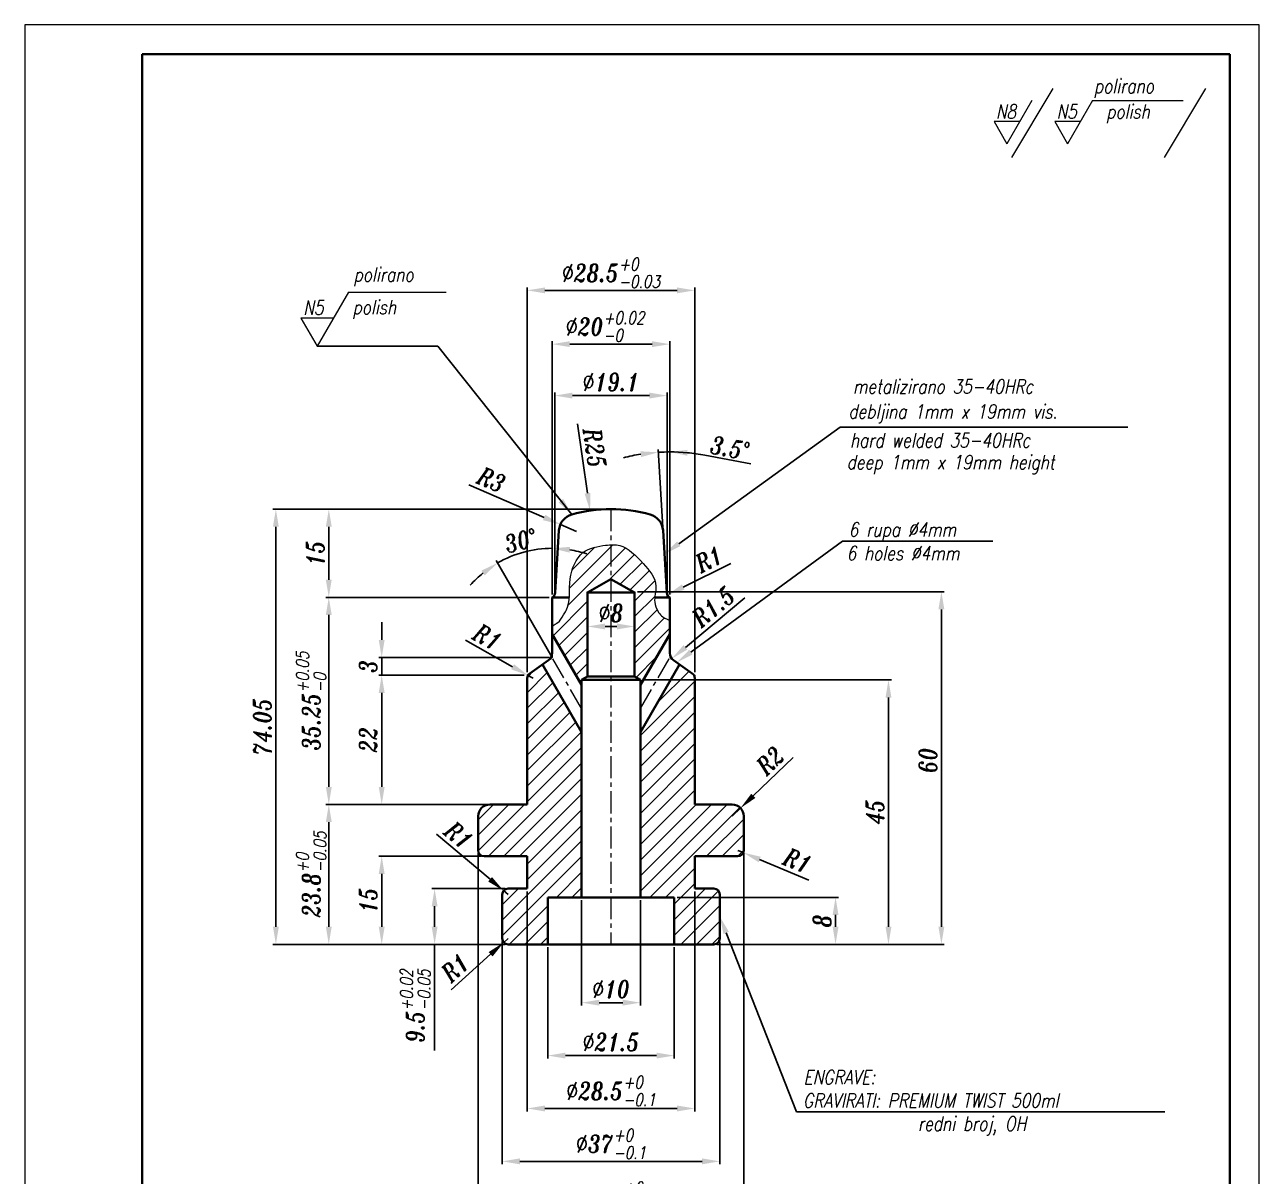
# Model space of a CAD drawing. Extents: x 22 to 232, y 33 to 330.
# Drawn here: x 21.7 to 231.7, y 134 to 330 of the extents above; entities that cross this region are included whole.
import ezdxf
from ezdxf import colors
from ezdxf.entities.mleader import LeaderData, LeaderLine
from ezdxf.math import Vec2, Vec3

# ---------------------------------------------------------------- set-up
doc = ezdxf.new("R2010")
doc.units = 0
doc.header["$LTSCALE"] = 3
doc.header["$MEASUREMENT"] = 0
doc.linetypes.add('CENTER', pattern=[2, 1.25, -0.25, 0.25, -0.25])
doc.linetypes.add('HIDDEN', pattern=[0.375, 0.25, -0.125])
doc.layers.get('0').update_dxf_attribs({"linetype": 'CONTINUOUS', "lineweight": 15})
for name, color, linetype, lineweight in [('1', 1, 'CENTER', 15), ('2', 2, 'HIDDEN', 15), ('3', 3, 'CONTINUOUS', 35), ('8', 252, 'CONTINUOUS', 15), ('ENGLISH', 197, 'CONTINUOUS', 18)]:
    doc.layers.add(name, color=color, linetype=linetype, lineweight=lineweight)
doc.styles.add('ITALICT', font='ITALICT.shx', dxfattribs={"width": 0.8, "height": 3})
doc.styles.get("Standard").update_dxf_attribs({"font": 'isocp.shx', "height": 3})
doc.dimstyles.new('ISO-25', dxfattribs={"dimtxt": 2.5, "dimasz": 2.5, "dimexe": 1.25, "dimexo": 0.625, "dimtad": 1, "dimtxsty": 'Standard', "dimcen": 2.5, "dimadec": 0, "dimazin": 0, "dimtfac": 1, "dimtmove": 0, "dimatfit": 3, "dimfxl": 1, "dimarcsym": 0})
doc.dimstyles.get("Standard").update_dxf_attribs({"dimtxt": 3, "dimasz": 3, "dimexe": 0.5, "dimexo": 0.5, "dimgap": 0.5, "dimtad": 1, "dimdec": 4, "dimdsep": 46, "dimtxsty": 'ITALICT', "dimcen": 0.09, "dimadec": 0, "dimazin": 2, "dimtfac": 1, "dimtdec": 4, "dimtofl": 0, "dimtmove": 0, "dimatfit": 3, "dimfxl": 1, "dimtolj": 1, "dimtzin": 0, "dimarcsym": 0})

# ---------------------------------------------------------------- blocks, each defined once
blk = doc.blocks.new('*D8')
at = {"color": 0, "linetype": 'ByBlock', "lineweight": -2, "transparency": 16777216}
for p, q in [((98.85, 189.01), (98.85, 127.09)), ((144.05, 189.01), (144.05, 127.09)), ((101.85, 127.59), (141.05, 127.59))]:
    blk.add_line(p, q, dxfattribs=at)
at = {"color": 0, "transparency": 16777216}
for points in [[(101.85, 128.09), (101.85, 127.09), (98.85, 127.59)], [(141.05, 128.09), (141.05, 127.09), (144.05, 127.59)]]:
    blk.add_solid(points, dxfattribs=at)
at = {"color": 0, "transparency": 16777216, "insert": (121.45, 130.57), "char_height": 3, "attachment_point": 5, "style": 'ITALICT'}
blk.add_mtext('\\A1;%%C45.2{}{\\H0.71x;\\C3;\\S+0^ -0.1;}', dxfattribs=at)
blk = doc.blocks.new('*D5')
at = {"color": 0, "linetype": 'ByBlock', "lineweight": -2, "transparency": 16777216}
for p, q in [((102.95, 174.01), (102.95, 136.09)), ((139.95, 173.94), (139.95, 136.09)), ((105.95, 136.59), (136.95, 136.59))]:
    blk.add_line(p, q, dxfattribs=at)
at = {"color": 0, "transparency": 16777216}
for points in [[(105.95, 137.09), (105.95, 136.09), (102.95, 136.59)], [(136.95, 137.09), (136.95, 136.09), (139.95, 136.59)]]:
    blk.add_solid(points, dxfattribs=at)
at = {"color": 0, "transparency": 16777216, "insert": (121.45, 139.57), "char_height": 3, "attachment_point": 5, "style": 'ITALICT'}
blk.add_mtext('\\A1;%%C37{}{\\H0.71x;\\C3;\\S+0^ -0.1;}', dxfattribs=at)
blk = doc.blocks.new('*D4')
at = {"color": 0, "linetype": 'ByBlock', "lineweight": -2, "transparency": 16777216}
for p, q in [((107.2, 182.51), (107.2, 145.09)), ((135.7, 182.51), (135.7, 145.09)), ((110.2, 145.59), (132.7, 145.59))]:
    blk.add_line(p, q, dxfattribs=at)
at = {"color": 0, "transparency": 16777216}
for points in [[(110.2, 146.09), (110.2, 145.09), (107.2, 145.59)], [(132.7, 146.09), (132.7, 145.09), (135.7, 145.59)]]:
    blk.add_solid(points, dxfattribs=at)
at = {"color": 0, "transparency": 16777216, "insert": (121.45, 148.57), "char_height": 3, "attachment_point": 5, "style": 'ITALICT'}
blk.add_mtext('\\A1;%%C28.5{}{\\H0.71x;\\C3;\\S+0^ -0.1;}', dxfattribs=at)
blk = doc.blocks.new('*D19')
at = {"color": 0, "linetype": 'ByBlock', "lineweight": -2, "transparency": 16777216}
for p, q in [((107.2, 219.81), (107.2, 285.29)), ((110.2, 284.79), (132.7, 284.79)), ((135.7, 219.81), (135.7, 285.29))]:
    blk.add_line(p, q, dxfattribs=at)
at = {"color": 0, "transparency": 16777216}
for points in [[(110.2, 285.29), (110.2, 284.29), (107.2, 284.79)], [(132.7, 285.29), (132.7, 284.29), (135.7, 284.79)]]:
    blk.add_solid(points, dxfattribs=at)
at = {"color": 0, "transparency": 16777216, "insert": (121.45, 287.77), "char_height": 3, "attachment_point": 5, "style": 'ITALICT'}
blk.add_mtext('\\A1;%%C28.5{}{\\H0.71x;\\C3;\\S+0^ -0.03;}', dxfattribs=at)
blk = doc.blocks.new('*D16')
at = {"color": 0, "lineweight": -2, "transparency": 16777216}
for p, q in [((91.75, 192.26), (100.89, 184.58)), ((103.95, 182.01), (103.19, 182.65))]:
    blk.add_line(p, q, dxfattribs=at)
at = {"color": 0, "transparency": 16777216}
blk.add_solid([(101.21, 184.96), (100.57, 184.2), (103.19, 182.65)], dxfattribs=at)
at = {"color": 0, "transparency": 16777216, "insert": (95.55, 192.08), "char_height": 3, "attachment_point": 5, "rotation": 319.9481, "style": 'ITALICT'}
blk.add_mtext('\\A1;R1', dxfattribs=at)
blk = doc.blocks.new('*D15')
at = {"color": 0, "linetype": 'ByBlock', "lineweight": -2, "transparency": 16777216}
for p, q in [((100.35, 197.31), (72.95, 197.31)), ((73.45, 194.31), (73.45, 176.51)), ((103.45, 173.51), (72.95, 173.51))]:
    blk.add_line(p, q, dxfattribs=at)
at = {"color": 0, "transparency": 16777216}
for points in [[(72.95, 194.31), (73.95, 194.31), (73.45, 197.31)], [(72.95, 176.51), (73.95, 176.51), (73.45, 173.51)]]:
    blk.add_solid(points, dxfattribs=at)
at = {"color": 0, "transparency": 16777216, "insert": (70.46, 185.41), "char_height": 3, "attachment_point": 5, "rotation": 90, "style": 'ITALICT'}
blk.add_mtext('\\A1;23.8{}{\\H0.71x;\\C3;\\S+0^ -0.05;}', dxfattribs=at)
blk = doc.blocks.new('*D13')
at = {"color": 0, "lineweight": -2, "transparency": 16777216}
for p, q in [((99.35, 188.51), (81.95, 188.51)), ((82.45, 176.51), (82.45, 185.51)), ((103.45, 173.51), (81.95, 173.51))]:
    blk.add_line(p, q, dxfattribs=at)
at = {"color": 0, "transparency": 16777216}
for points in [[(81.95, 185.51), (82.95, 185.51), (82.45, 188.51)], [(81.95, 176.51), (82.95, 176.51), (82.45, 173.51)]]:
    blk.add_solid(points, dxfattribs=at)
at = {"color": 0, "transparency": 16777216, "insert": (80.15, 181.01), "char_height": 3, "attachment_point": 5, "rotation": 90, "style": 'ITALICT'}
blk.add_mtext('\\A1;15', dxfattribs=at)
blk = doc.blocks.new('*D17')
at = {"color": 0, "lineweight": -2, "transparency": 16777216}
for p, q in [((103.95, 174.51), (103.21, 173.84)), ((94.24, 165.78), (100.98, 171.83))]:
    blk.add_line(p, q, dxfattribs=at)
at = {"color": 0, "transparency": 16777216}
blk.add_solid([(100.64, 172.2), (101.31, 171.46), (103.21, 173.84)], dxfattribs=at)
at = {"color": 0, "transparency": 16777216, "insert": (94.96, 169.51), "char_height": 3, "attachment_point": 5, "rotation": 41.9644, "style": 'ITALICT'}
blk.add_mtext('\\A1;R1', dxfattribs=at)
blk = doc.blocks.new('*D14')
at = {"color": 0, "lineweight": -2, "transparency": 16777216}
for p, q in [((103.45, 183.01), (90.95, 183.01)), ((91.45, 180.01), (91.45, 176.51)), ((103.45, 173.51), (90.95, 173.51)), ((91.45, 173.51), (91.45, 155.48))]:
    blk.add_line(p, q, dxfattribs=at)
at = {"color": 0, "transparency": 16777216}
for points in [[(90.95, 180.01), (91.95, 180.01), (91.45, 183.01)], [(90.95, 176.51), (91.95, 176.51), (91.45, 173.51)]]:
    blk.add_solid(points, dxfattribs=at)
at = {"color": 0, "transparency": 16777216, "insert": (88.16, 163), "char_height": 3, "attachment_point": 5, "rotation": 90, "style": 'ITALICT'}
blk.add_mtext('\\A1;9.5{}{\\H0.71x;\\C3;\\S+0.02^ -0.05;}', dxfattribs=at)
blk = doc.blocks.new('*D7')
at = {"color": 0, "lineweight": -2, "transparency": 16777216}
for p, q in [((106.7, 219.31), (81.95, 219.31)), ((82.45, 200.31), (82.45, 216.31)), ((81.91, 197.31), (82.95, 197.31))]:
    blk.add_line(p, q, dxfattribs=at)
at = {"color": 0, "transparency": 16777216}
for points in [[(81.95, 216.31), (82.95, 216.31), (82.45, 219.31)], [(81.95, 200.31), (82.95, 200.31), (82.45, 197.31)]]:
    blk.add_solid(points, dxfattribs=at)
at = {"color": 0, "transparency": 16777216, "insert": (80.15, 208.31), "char_height": 3, "attachment_point": 5, "rotation": 90, "style": 'ITALICT'}
blk.add_mtext('\\A1;22', dxfattribs=at)
blk = doc.blocks.new('*D10')
at = {"color": 0, "lineweight": -2, "transparency": 16777216}
for p, q in [((126.95, 218.51), (169.15, 218.51)), ((168.65, 176.51), (168.65, 215.51)), ((139.52, 173.51), (169.15, 173.51))]:
    blk.add_line(p, q, dxfattribs=at)
at = {"color": 0, "transparency": 16777216}
for points in [[(168.15, 215.51), (169.15, 215.51), (168.65, 218.51)], [(168.15, 176.51), (169.15, 176.51), (168.65, 173.51)]]:
    blk.add_solid(points, dxfattribs=at)
at = {"color": 0, "transparency": 16777216, "insert": (166.35, 196.01), "char_height": 3, "attachment_point": 5, "rotation": 90, "style": 'ITALICT'}
blk.add_mtext('\\A1;45', dxfattribs=at)
blk = doc.blocks.new('*D9')
at = {"color": 0, "lineweight": -2, "transparency": 16777216}
for p, q in [((152.42, 205.3), (145.65, 198.78)), ((142.05, 195.31), (143.49, 196.7))]:
    blk.add_line(p, q, dxfattribs=at)
at = {"color": 0, "transparency": 16777216}
blk.add_solid([(145.31, 199.14), (146, 198.42), (143.49, 196.7)], dxfattribs=at)
at = {"color": 0, "transparency": 16777216, "insert": (148.52, 204.74), "char_height": 3, "attachment_point": 5, "rotation": 43.96, "style": 'ITALICT'}
blk.add_mtext('\\A1;R2', dxfattribs=at)
blk = doc.blocks.new('*D1')
at = {"color": 0, "linetype": 'ByBlock', "lineweight": -2, "transparency": 16777216}
for p, q in [((110.95, 232.56), (72.95, 232.56)), ((73.45, 200.31), (73.45, 229.56)), ((100.35, 197.31), (72.95, 197.31))]:
    blk.add_line(p, q, dxfattribs=at)
at = {"color": 0, "transparency": 16777216}
for points in [[(72.95, 229.56), (73.95, 229.56), (73.45, 232.56)], [(72.95, 200.31), (73.95, 200.31), (73.45, 197.31)]]:
    blk.add_solid(points, dxfattribs=at)
at = {"color": 0, "transparency": 16777216, "insert": (70.46, 214.93), "char_height": 3, "attachment_point": 5, "rotation": 90, "style": 'ITALICT'}
blk.add_mtext('\\A1;35.25{}{\\H0.71x;\\C3;\\S+0.05^ -0;}', dxfattribs=at)
blk = doc.blocks.new('*D2')
at = {"color": 0, "lineweight": -2, "transparency": 16777216}
for p, q in [((132.7, 181.51), (160.15, 181.51)), ((159.65, 176.51), (159.65, 178.51)), ((139.45, 173.51), (160.15, 173.51))]:
    blk.add_line(p, q, dxfattribs=at)
at = {"color": 0, "transparency": 16777216}
for points in [[(159.15, 178.51), (160.15, 178.51), (159.65, 181.51)], [(159.15, 176.51), (160.15, 176.51), (159.65, 173.51)]]:
    blk.add_solid(points, dxfattribs=at)
at = {"color": 0, "transparency": 16777216, "insert": (157.35, 177.51), "char_height": 3, "attachment_point": 5, "rotation": 90, "style": 'ITALICT'}
blk.add_mtext('\\A1;8', dxfattribs=at)
blk = doc.blocks.new('*D3')
at = {"color": 0, "lineweight": -2, "transparency": 16777216}
for p, q in [((110.7, 173.01), (110.7, 154.09)), ((132.2, 173.01), (132.2, 154.09)), ((113.7, 154.59), (129.2, 154.59))]:
    blk.add_line(p, q, dxfattribs=at)
at = {"color": 0, "transparency": 16777216}
for points in [[(113.7, 155.09), (113.7, 154.09), (110.7, 154.59)], [(129.2, 155.09), (129.2, 154.09), (132.2, 154.59)]]:
    blk.add_solid(points, dxfattribs=at)
at = {"color": 0, "transparency": 16777216, "insert": (121.45, 156.89), "char_height": 3, "attachment_point": 5, "style": 'ITALICT'}
blk.add_mtext('\\A1;%%c21.5', dxfattribs=at)
blk = doc.blocks.new('*D6')
at = {"color": 0, "lineweight": -2, "transparency": 16777216}
for p, q in [((125.95, 233.51), (178.15, 233.51)), ((177.65, 176.51), (177.65, 230.51)), ((139.45, 173.51), (178.15, 173.51))]:
    blk.add_line(p, q, dxfattribs=at)
at = {"color": 0, "transparency": 16777216}
for points in [[(177.15, 230.51), (178.15, 230.51), (177.65, 233.51)], [(177.15, 176.51), (178.15, 176.51), (177.65, 173.51)]]:
    blk.add_solid(points, dxfattribs=at)
at = {"color": 0, "transparency": 16777216, "insert": (175.35, 204.81), "char_height": 3, "attachment_point": 5, "rotation": 90, "style": 'ITALICT'}
blk.add_mtext('\\A1;60', dxfattribs=at)
blk = doc.blocks.new('*D11')
at = {"color": 0, "lineweight": -2, "transparency": 16777216}
blk.add_line((120.45, 227.6), (122.45, 227.6), dxfattribs=at)
at = {"color": 0, "transparency": 16777216}
for points in [[(120.45, 228.1), (120.45, 227.1), (117.45, 227.6)], [(122.45, 228.1), (122.45, 227.1), (125.45, 227.6)]]:
    blk.add_solid(points, dxfattribs=at)
at = {"color": 0, "transparency": 16777216, "insert": (121.45, 229.9), "char_height": 3, "attachment_point": 5, "style": 'ITALICT'}
blk.add_mtext('\\A1;%%c8', dxfattribs=at)
blk = doc.blocks.new('*D12')
at = {"color": 0, "lineweight": -2, "transparency": 16777216}
for p, q in [((116.45, 181.01), (116.45, 163.09)), ((126.45, 181.01), (126.45, 163.09)), ((119.45, 163.59), (123.45, 163.59))]:
    blk.add_line(p, q, dxfattribs=at)
at = {"color": 0, "transparency": 16777216}
for points in [[(119.45, 164.09), (119.45, 163.09), (116.45, 163.59)], [(123.45, 164.09), (123.45, 163.09), (126.45, 163.59)]]:
    blk.add_solid(points, dxfattribs=at)
at = {"color": 0, "transparency": 16777216, "insert": (121.45, 165.89), "char_height": 3, "attachment_point": 5, "style": 'ITALICT'}
blk.add_mtext('\\A1;%%c10', dxfattribs=at)
blk = doc.blocks.new('*D18')
at = {"color": 0, "lineweight": -2, "transparency": 16777216}
for p, q in [((143.05, 189.51), (143.97, 189.12)), ((155.09, 184.44), (146.74, 187.95))]:
    blk.add_line(p, q, dxfattribs=at)
at = {"color": 0, "transparency": 16777216}
blk.add_solid([(146.93, 188.42), (146.55, 187.49), (143.97, 189.12)], dxfattribs=at)
at = {"color": 0, "transparency": 16777216, "insert": (153.19, 187.74), "char_height": 3, "attachment_point": 5, "rotation": 337.1717, "style": 'ITALICT'}
blk.add_mtext('\\A1;R1', dxfattribs=at)
blk = doc.blocks.new('*D20')
at = {"color": 0, "lineweight": -2, "transparency": 16777216}
for p, q in [((82.45, 225.31), (82.45, 228.31)), ((110.95, 222.31), (81.95, 222.31)), ((82.45, 219.31), (82.45, 222.31)), ((106.7, 219.31), (81.95, 219.31)), ((82.45, 216.31), (82.45, 213.31))]:
    blk.add_line(p, q, dxfattribs=at)
at = {"color": 0, "transparency": 16777216}
for points in [[(81.95, 225.31), (82.95, 225.31), (82.45, 222.31)], [(81.95, 216.31), (82.95, 216.31), (82.45, 219.31)]]:
    blk.add_solid(points, dxfattribs=at)
at = {"color": 0, "transparency": 16777216, "insert": (80.15, 220.81), "char_height": 3, "attachment_point": 5, "rotation": 90, "style": 'ITALICT'}
blk.add_mtext('\\A1;3', dxfattribs=at)
blk = doc.blocks.new('*D21')
at = {"color": 0, "lineweight": -2, "transparency": 16777216}
for p, q in [((96.68, 225.27), (104.72, 220.75)), ((108.2, 218.79), (107.33, 219.28))]:
    blk.add_line(p, q, dxfattribs=at)
at = {"color": 0, "transparency": 16777216}
blk.add_solid([(104.96, 221.18), (104.47, 220.31), (107.33, 219.28)], dxfattribs=at)
at = {"color": 0, "transparency": 16777216, "insert": (100.44, 225.79), "char_height": 3, "attachment_point": 5, "rotation": 330.6635, "style": 'ITALICT'}
blk.add_mtext('\\A1;R1', dxfattribs=at)
blk = doc.blocks.new('*D22')
at = {"color": 0, "linetype": 'ByBlock', "lineweight": -2, "transparency": 16777216}
for p, q in [((111.45, 233.06), (111.45, 276.14)), ((114.45, 275.64), (128.45, 275.64)), ((131.45, 233.06), (131.45, 276.14))]:
    blk.add_line(p, q, dxfattribs=at)
at = {"color": 0, "transparency": 16777216}
for points in [[(114.45, 276.14), (114.45, 275.14), (111.45, 275.64)], [(128.45, 276.14), (128.45, 275.14), (131.45, 275.64)]]:
    blk.add_solid(points, dxfattribs=at)
at = {"color": 0, "transparency": 16777216, "insert": (120.45, 278.62), "char_height": 3, "attachment_point": 5, "style": 'ITALICT'}
blk.add_mtext('\\A1;%%C20{}{\\H0.71x;\\C3;\\S+0.02^ -0;}', dxfattribs=at)
blk = doc.blocks.new('*D23')
at = {"color": 0, "lineweight": -2, "transparency": 16777216}
for p, q in [((120.95, 247.56), (72.95, 247.56)), ((73.45, 244.56), (73.45, 235.56)), ((110.95, 232.56), (72.95, 232.56))]:
    blk.add_line(p, q, dxfattribs=at)
at = {"color": 0, "transparency": 16777216}
for points in [[(72.95, 244.56), (73.95, 244.56), (73.45, 247.56)], [(72.95, 235.56), (73.95, 235.56), (73.45, 232.56)]]:
    blk.add_solid(points, dxfattribs=at)
at = {"color": 0, "transparency": 16777216, "insert": (71.15, 240.06), "char_height": 3, "attachment_point": 5, "rotation": 90, "style": 'ITALICT'}
blk.add_mtext('\\A1;15', dxfattribs=at)
blk = doc.blocks.new('*D24')
at = {"color": 0, "lineweight": -2, "transparency": 16777216}
for p, q in [((120.95, 247.56), (63.95, 247.56)), ((64.45, 244.56), (64.45, 176.51)), ((103.45, 173.51), (63.95, 173.51))]:
    blk.add_line(p, q, dxfattribs=at)
at = {"color": 0, "transparency": 16777216}
for points in [[(63.95, 244.56), (64.95, 244.56), (64.45, 247.56)], [(63.95, 176.51), (64.95, 176.51), (64.45, 173.51)]]:
    blk.add_solid(points, dxfattribs=at)
at = {"color": 0, "transparency": 16777216, "insert": (62.15, 210.53), "char_height": 3, "attachment_point": 5, "rotation": 90, "style": 'ITALICT'}
blk.add_mtext('\\A1;74.05', dxfattribs=at)
blk = doc.blocks.new('*D25')
at = {"color": 0, "lineweight": -2, "transparency": 16777216}
for p, q in [((111.9, 233.06), (111.9, 267.39)), ((114.9, 266.89), (128, 266.89)), ((131, 233.06), (131, 267.39))]:
    blk.add_line(p, q, dxfattribs=at)
at = {"color": 0, "transparency": 16777216}
for points in [[(114.9, 267.39), (114.9, 266.39), (111.9, 266.89)], [(128, 267.39), (128, 266.39), (131, 266.89)]]:
    blk.add_solid(points, dxfattribs=at)
at = {"color": 0, "transparency": 16777216, "insert": (121.45, 269.19), "char_height": 3, "attachment_point": 5, "style": 'ITALICT'}
blk.add_mtext('\\A1;%%c19.1', dxfattribs=at)
blk = doc.blocks.new('*D26')
at = {"color": 0, "lineweight": -2, "transparency": 16777216}
for p, q in [((97.25, 251.73), (110.09, 246.15)), ((115.59, 243.76), (112.84, 244.96))]:
    blk.add_line(p, q, dxfattribs=at)
at = {"color": 0, "transparency": 16777216}
blk.add_solid([(110.29, 246.61), (109.89, 245.69), (112.84, 244.96)], dxfattribs=at)
at = {"color": 0, "transparency": 16777216, "insert": (101.1, 252.57), "char_height": 3, "attachment_point": 5, "rotation": 336.5136, "style": 'ITALICT'}
blk.add_mtext('\\A1;R3', dxfattribs=at)
blk = doc.blocks.new('*D27')
at = {"color": 0, "lineweight": -2, "transparency": 16777216}
blk.add_line((115.76, 262.06), (117.46, 250.27), dxfattribs=at)
at = {"color": 0, "transparency": 16777216}
blk.add_solid([(117.96, 250.34), (116.97, 250.2), (117.89, 247.3)], dxfattribs=at)
at = {"color": 0, "transparency": 16777216, "insert": (118.67, 257.98), "char_height": 3, "attachment_point": 5, "rotation": 278.1967, "style": 'ITALICT'}
blk.add_mtext('\\A1;R25', dxfattribs=at)
blk = doc.blocks.new('*D28')
at = {"color": 0, "lineweight": -2, "transparency": 16777216}
blk.add_line((144.24, 232.45), (134.11, 224.04), dxfattribs=at)
at = {"color": 0, "transparency": 16777216}
blk.add_solid([(133.79, 224.43), (134.43, 223.66), (131.8, 222.13)], dxfattribs=at)
at = {"color": 0, "transparency": 16777216, "insert": (138.86, 230.97), "char_height": 3, "attachment_point": 5, "rotation": 39.6782, "style": 'ITALICT'}
blk.add_mtext('\\A1;R1.5', dxfattribs=at)
blk = doc.blocks.new('*D29')
at = {"color": 0, "lineweight": -2, "transparency": 16777216}
blk.add_line((141.86, 238.33), (133.74, 234.31), dxfattribs=at)
at = {"color": 0, "transparency": 16777216}
blk.add_solid([(133.52, 234.76), (133.97, 233.86), (131.06, 232.98)], dxfattribs=at)
at = {"color": 0, "transparency": 16777216, "insert": (138.12, 239.05), "char_height": 3, "attachment_point": 5, "rotation": 26.3684, "style": 'ITALICT'}
blk.add_mtext('\\A1;R1', dxfattribs=at)
blk = doc.blocks.new('A$C1A7826C2')
for p, q in [((7.04, 11.72), (0, 0)), ((33, 11.72), (25.96, 0)), ((3.49, 9.67), (-0.77, 2.29)), ((13.81, 9.67), (9.55, 2.29)), ((13.81, 9.67), (29.24, 9.67)), ((-2.96, 6.1), (-0.77, 2.29)), ((1.43, 6.1), (-2.96, 6.1)), ((7.36, 6.1), (9.55, 2.29)), ((11.75, 6.1), (7.36, 6.1))]:
    blk.add_line(p, q)
at = {"style": 'ITALICT', "width": 0.8}
for s, p in [('polirano', (14.04, 10.94)), ('N8', (-2.66, 6.59)), ('N5', (7.66, 6.59))]:
    blk.add_text(s, height=2.4, dxfattribs=at).set_placement(p)
at = {"layer": 'ENGLISH', "style": 'ITALICT', "width": 0.8}
blk.add_text('polish', height=2.4, dxfattribs=at).set_placement((16.13, 6.59))
blk = doc.blocks.new('*D31')
at = {"color": 0, "lineweight": -2, "transparency": 16777216}
for p, q in [((130.28, 244.44), (129.46, 257.74)), ((131.45, 233.06), (131.45, 257.8)), ((137.43, 256.74), (145.26, 255.26))]:
    blk.add_line(p, q, dxfattribs=at)
for start, end in [(98.8566, 104.2132), (90, 93.5), (79.2751, 90), (79.2868, 84.6434)]:
    blk.add_arc((131.45, 225.2), 32.1, start, end, dxfattribs=at)
at = {"color": 0, "transparency": 16777216}
for points in [[(126.46, 257.41), (126.56, 256.42), (129.49, 257.24)], [(134.43, 256.66), (134.47, 257.66), (131.45, 257.3)]]:
    blk.add_solid(points, dxfattribs=at)
at = {"color": 0, "transparency": 16777216, "insert": (141.72, 257.96), "char_height": 3, "attachment_point": 5, "rotation": 349.2751, "style": 'ITALICT'}
blk.add_mtext('\\A1;3.5°', dxfattribs=at)
blk = doc.blocks.new('*D32')
at = {"color": 0, "lineweight": -2, "transparency": 16777216}
for p, q in [((111.45, 233.06), (111.45, 241.4)), ((111.2, 222.74), (101.91, 238.84))]:
    blk.add_line(p, q, dxfattribs=at)
for start, end in [(90, 120), (71.4873, 80.7436), (129.2564, 138.5127)]:
    blk.add_arc((111.45, 222.31), 18.59, start, end, dxfattribs=at)
at = {"color": 0, "transparency": 16777216}
for points in [[(114.4, 240.16), (114.48, 241.15), (111.45, 240.9)], [(99.41, 237.11), (99.97, 236.29), (102.16, 238.41)]]:
    blk.add_solid(points, dxfattribs=at)
at = {"color": 0, "transparency": 16777216, "insert": (106.12, 242.2), "char_height": 3, "attachment_point": 5, "rotation": 15, "style": 'ITALICT'}
blk.add_mtext('\\A1;30°', dxfattribs=at)

msp = doc.modelspace()

# ---------------------------------------------------------------- hatches: boundary and pattern name
at = {"layer": '8'}
h = msp.add_hatch(dxfattribs=at)
h.set_pattern_fill('ANSI31', color=256, scale=15)
h.set_pattern_definition([(45, (98.853, 173.5068), (-1.325825, 1.325825), [])])
edge = h.paths.add_edge_path()
edge.add_line((117.45299, 233.50677), (121.45299, 235.81617))
edge.add_line((121.45299, 235.81617), (121.45299, 241.50871))
edge.add_spline(control_points=[(121.45299, 241.50871), (121.15533, 241.49094), (119.54358, 241.31213), (116.05461, 240.71773), (113.90829, 235.31972), (114.69444, 231.50686), (113.18201, 229.37005), (112.79871, 228.44792), (112.27657, 228.18683), (111.45299, 227.65611)], knot_values=[2.354319114, 2.354319114, 2.354319114, 2.354319114, 3.296502026, 7.353721172, 12.093754245, 17.695988625, 18.581253662, 20.344914748, 20.499995035, 20.499995035, 20.499995035, 20.499995035], degree=3, periodic=0)
edge.add_line((111.45299, 227.65611), (111.45299, 226.30677))
edge.add_line((111.45299, 226.30677), (116.45299, 217.64652))
edge.add_line((116.45299, 217.64652), (116.45299, 218.50677))
edge.add_line((116.45299, 218.50677), (117.45299, 219.08412))
edge.add_line((117.45299, 219.08412), (117.45299, 233.50677))
edge = h.paths.add_edge_path()
edge.add_line((131.45299, 226.30677), (131.45299, 228.62416))
edge.add_spline(control_points=[(131.45299, 228.62416), (130.07701, 229.19058), (129.39508, 230.10422), (128.82184, 231.49818), (128.87027, 232.38878), (128.90577, 232.70677)], knot_values=[33.386955967, 33.386955967, 33.386955967, 33.386955967, 35.111701736, 36.810283959, 37.752280791, 37.752280791, 37.752280791, 37.752280791], degree=3, periodic=0)
edge.add_spline(control_points=[(128.90577, 232.70677), (128.97261, 233.30555), (129.44049, 235.4403), (126.90064, 238.40009), (123.9745, 241.47), (121.97153, 241.53967), (121.45299, 241.50871)], knot_values=[20.499995035, 20.499995035, 20.499995035, 20.499995035, 22.273770597, 26.81312247, 31.745665423, 33.386955967, 33.386955967, 33.386955967, 33.386955967], degree=3, periodic=0)
edge.add_line((121.45299, 241.50871), (121.45299, 235.81617))
edge.add_line((121.45299, 235.81617), (125.45299, 233.50677))
edge.add_line((125.45299, 233.50677), (125.45299, 219.08412))
edge.add_line((125.45299, 219.08412), (126.45299, 218.50677))
edge.add_line((126.45299, 218.50677), (126.45299, 217.64652))
edge.add_line((126.45299, 217.64652), (131.45299, 226.30677))
h.paths.add_polyline_path([(135.70299, 218.78862, 0.243692399), (135.27968, 219.60558), (133.09373, 221.14861), (126.45299, 209.64652), (126.45299, 181.50677), (132.20299, 181.50677), (132.20299, 173.50677), (138.95299, 173.50677, 0.414213562), (139.95299, 174.50677), (139.95299, 182.00677, 0.414213562), (138.95299, 183.00677), (135.70299, 183.00677), (135.70299, 188.50677), (143.05299, 188.50677, 0.414213562), (144.05299, 189.50677), (144.05299, 195.30677, 0.414213562), (142.05299, 197.30677), (135.70299, 197.30677)])
h.paths.add_polyline_path([(116.45299, 209.64652), (109.81226, 221.14861), (107.62631, 219.60558, 0.243692399), (107.20299, 218.78862), (107.20299, 197.30677), (100.85299, 197.30677, 0.414213562), (98.85299, 195.30677), (98.85299, 189.50677, 0.414213562), (99.85299, 188.50677), (107.20299, 188.50677), (107.20299, 183.00677), (103.95299, 183.00677, 0.414213562), (102.95299, 182.00677), (102.95299, 174.50677, 0.414213562), (103.95299, 173.50677), (110.70299, 173.50677), (110.70299, 181.50677), (116.45299, 181.50677)])

# ---------------------------------------------------------------- linework, layer by layer
for p, q in [((231.72616, 330), (21.72616, 330)), ((21.72616, 330), (21.72616, 33)), ((231.72616, 33), (231.72616, 330)), ((76.79083, 284.49708), (71.46943, 275.28013)), ((76.79083, 284.49708), (93.40336, 284.49708)), ((74.21649, 280.03819), (68.72237, 280.03819)), ((68.72237, 280.03819), (71.46943, 275.28013))]:
    msp.add_line(p, q)
msp.add_open_spline([(111.45299, 227.65611), (112.27657, 228.18683), (112.79871, 228.44792), (113.18201, 229.37005), (114.69444, 231.50686), (113.90829, 235.31972), (116.05461, 240.71773), (120.13154, 241.41229), (123.72642, 241.73027), (126.90064, 238.40009), (129.65324, 235.19237), (128.58891, 232.0646), (129.39508, 230.10422), (130.07701, 229.19058), (131.45299, 228.62416)], degree=3, knots=[2.354319114, 2.354319114, 2.354319114, 2.354319114, 2.509399401, 4.273060487, 5.158325524, 10.760559904, 15.500592977, 19.557812123, 22.141285579, 27.073828532, 31.613180405, 34.3289528, 36.027535023, 37.752280791, 37.752280791, 37.752280791, 37.752280791])
at = {"layer": '1'}
for p, q in [((121.45299, 247.55677), (121.45299, 173.50677)), ((116.45299, 213.64652), (111.45299, 222.30677)), ((126.45299, 213.64652), (131.45299, 222.30677))]:
    msp.add_line(p, q, dxfattribs=at)
at = {"layer": '2'}
for p, q in [((111.90299, 232.55677), (111.95227, 233.36241)), ((131.00299, 232.55677), (130.95372, 233.36241)), ((111.45299, 223.08401), (111.45299, 222.30677)), ((131.45299, 223.08401), (131.45299, 222.30677)), ((111.45299, 222.30677), (110.81802, 221.85855)), ((131.45299, 222.30677), (132.08797, 221.85855)), ((107.62631, 219.60558), (107.20299, 219.30677)), ((107.20299, 219.30677), (107.20299, 218.78862)), ((135.27968, 219.60558), (135.70299, 219.30677)), ((135.70299, 219.30677), (135.70299, 218.78862))]:
    msp.add_line(p, q, dxfattribs=at)
at = {"layer": '3'}
for p, q in [((226.72616, 325), (41.72616, 325)), ((41.72616, 325), (41.72616, 38)), ((226.72616, 38), (226.72616, 325)), ((111.95227, 233.36241), (112.59955, 243.94538)), ((130.95372, 233.36241), (130.30644, 243.94538)), ((121.45299, 235.66617), (117.45299, 233.35677)), ((121.45299, 235.66617), (125.45299, 233.35677)), ((117.45299, 233.50677), (117.45299, 219.08412)), ((121.45299, 233.35677), (117.45299, 233.35677)), ((121.45299, 233.35677), (125.45299, 233.35677)), ((125.45299, 233.50677), (125.45299, 219.08412)), ((114.35638, 232.55677), (111.45299, 232.55677)), ((111.45299, 232.55677), (111.45299, 223.08401)), ((128.90577, 232.55677), (131.45299, 232.55677)), ((131.45299, 232.55677), (131.45299, 223.08401)), ((116.45299, 217.64652), (111.45204, 226.30843)), ((126.45299, 217.64652), (131.45395, 226.30843)), ((110.81802, 221.85855), (107.62631, 219.60558)), ((116.45299, 209.64652), (109.81226, 221.14861)), ((126.45299, 209.64652), (133.09373, 221.14861)), ((132.08797, 221.85855), (135.27968, 219.60558)), ((107.20299, 218.78862), (107.20299, 197.30677)), ((116.45299, 218.50677), (117.45299, 219.08412)), ((121.45299, 218.50677), (116.45299, 218.50677)), ((116.45299, 218.50677), (116.45299, 181.50677)), ((117.45299, 219.08412), (121.45299, 219.08412)), ((125.45299, 219.08412), (121.45299, 219.08412)), ((121.45299, 218.50677), (126.45299, 218.50677)), ((126.45299, 218.50677), (125.45299, 219.08412)), ((126.45299, 218.50677), (126.45299, 181.50677)), ((135.70299, 218.78862), (135.70299, 197.30677)), ((98.85299, 195.30677), (98.85299, 189.50677)), ((107.20299, 197.30677), (100.85299, 197.30677)), ((135.70299, 197.30677), (142.05299, 197.30677)), ((144.05299, 195.30677), (144.05299, 189.50677)), ((107.20299, 188.50677), (99.85299, 188.50677)), ((107.20299, 188.50677), (107.20299, 183.00677)), ((135.70299, 188.50677), (135.70299, 183.00677)), ((135.70299, 188.50677), (143.05299, 188.50677)), ((107.20299, 183.00677), (103.95299, 183.00677)), ((135.70299, 183.00677), (138.95299, 183.00677)), ((102.95299, 182.00677), (102.95299, 174.50677)), ((121.45299, 181.50677), (110.70299, 181.50677)), ((110.70299, 181.50677), (110.70299, 173.50677)), ((121.45299, 181.50677), (132.20299, 181.50677)), ((132.20299, 181.50677), (132.20299, 173.50677)), ((139.95299, 182.00677), (139.95299, 174.50677)), ((121.45299, 173.50677), (103.95299, 173.50677)), ((121.45299, 173.50677), (138.95299, 173.50677))]:
    msp.add_line(p, q, dxfattribs=at)
for centre, radius, start, end in [((115.59396, 243.76224), 3, 105.445398, 176.5), ((121.45299, 222.55677), 25, 90, 105.445398), ((121.45299, 222.55677), 25, 74.554602, 90), ((127.31203, 243.76224), 3, 3.5, 74.554602), ((110.95413, 233.42345), 1, 299.9246143, 356.5), ((131.95185, 233.42345), 1, 183.5, 240.0753857), ((109.95299, 223.08401), 1.5, 305.217593, 0), ((132.95299, 223.08401), 1.5, 180, 234.782407), ((108.20299, 218.78862), 1, 125.217593, 180), ((134.70299, 218.78862), 1, 0, 54.782407), ((100.85299, 195.30677), 2, 90, 180), ((142.05299, 195.30677), 2, 0, 90), ((99.85299, 189.50677), 1, 180, 270), ((143.05299, 189.50677), 1, 270, 0), ((103.95299, 182.00677), 1, 90, 180), ((138.95299, 182.00677), 1, 0, 90), ((103.95299, 174.50677), 1, 180, 270), ((138.95299, 174.50677), 1, 270, 0)]:
    msp.add_arc(centre, radius, start, end, dxfattribs=at)

# ---------------------------------------------------------------- block references
msp.add_blockref('A$C1A7826C2', (189.56313, 307.42629))

# ---------------------------------------------------------------- texts
at = {"style": 'ITALICT', "width": 0.8}
for s, p in [('polirano', (77.67476, 286.3034)), ('N5', (69.10533, 280.6559)), ('metalizirano 35-40HRc', (162.59336, 267.24251)), ('debljina 1mm x 19mm vis.', (161.82076, 262.98737)), ('6 rupa %%C4mm', (161.88171, 242.88599)), ('GRAVIRATI: PREMIUM TWIST 500ml', (154.11612, 145.73447)), ('redni broj, OH', (173.63355, 141.80387))]:
    msp.add_text(s, height=2.4, dxfattribs=at).set_placement(p)
at = {"layer": 'ENGLISH', "style": 'ITALICT', "width": 0.8}
for s, p in [('polish', (77.4941, 280.73195)), ('hard welded 35-40HRc', (162.07531, 258.07805)), ('deep 1mm x 19mm height', (161.53243, 254.34254)), ('6 holes %%C4mm', (161.51989, 238.85792)), ('ENGRAVE:', (154.20234, 149.70519))]:
    msp.add_text(s, height=2.4, dxfattribs=at).set_placement(p)

# ---------------------------------------------------------------- dimensions: what is measured, and where the dimension line sits
for base, p1, p2, text, override, picture, middle in [((135.70299, 284.78945), (107.20299, 219.30677), (135.70299, 219.30677), '<>{}{\\H0.71x;\\C3;\\S+0^ -0.03;}', {"dimpost": '%%C<>', "dimtm": 0.03, "dimtdec": 2, "dimfxl": 1.5, "dimtzin": 8, "dimarcsym": 1}, '*D19', (121.45299, 284.78945)), ((131.45299, 275.63945), (111.45299, 232.55677), (131.45299, 232.55677), '<>{}{\\H0.71x;\\C3;\\S+0.02^ -0;}', {"dimpost": '%%C<>', "dimtp": 0.02, "dimtm": 0, "dimtdec": 2, "dimfxl": 1.5, "dimtzin": 8, "dimarcsym": 1}, '*D22', (120.45299, 275.63945)), ((144.05299, 127.5878), (98.85299, 189.50677), (144.05299, 189.50677), '<>{}{\\H0.71x;\\C3;\\S+0^ -0.1;}', {"dimpost": '%%C<>', "dimtm": 0.1, "dimtdec": 2, "dimfxl": 1.5, "dimtzin": 8, "dimarcsym": 1}, '*D8', (121.45299, 127.5878)), ((135.70299, 145.5878), (107.20299, 183.00677), (135.70299, 183.00677), '<>{}{\\H0.71x;\\C3;\\S+0^ -0.1;}', {"dimpost": '%%C<>', "dimtp": 0, "dimtm": 0.1, "dimtdec": 2, "dimfxl": 1.5, "dimtzin": 8, "dimarcsym": 1}, '*D4', (121.45299, 145.5878)), ((139.95299, 136.5878), (102.95299, 174.50677), (139.95299, 174.44427), '<>{}{\\H0.71x;\\C3;\\S+0^ -0.1;}', {"dimpost": '%%C<>', "dimtm": 0.1, "dimtdec": 2, "dimfxl": 1.5, "dimtzin": 8, "dimarcsym": 1}, '*D5', (121.45299, 136.5878)), ((132.20299, 154.5878), (110.70299, 173.50677), (132.20299, 173.50677), '%%c<>', {"dimtxt": 3, "dimasz": 3, "dimexe": 0.5, "dimexo": 0.5, "dimgap": 0.8, "dimtad": 1, "dimtih": 0, "dimtoh": 0, "dimdec": 2, "dimzin": 8, "dimtxsty": 'ITALICT', "dimcen": 0, "dimtdec": 2, "dimtofl": 1, "dimtmove": 0, "dimtvp": 13.888889, "dimtzin": 8}, '*D3', (121.45299, 154.5878))]:
    dim = msp.add_linear_dim(base=base, p1=p1, p2=p2, text=text, dimstyle='Standard', override=override)
    dim.commit()
    dim.dimension.update_dxf_attribs({"geometry": picture, "text_midpoint": middle, "dimtype": 160})
for base, p1, p2, override, picture, middle in [((131.00299, 266.88945), (111.90299, 232.55677), (131.00299, 232.55677), {"dimtxt": 3, "dimasz": 3, "dimexe": 0.5, "dimexo": 0.5, "dimgap": 0.8, "dimtad": 1, "dimtih": 0, "dimtoh": 0, "dimdec": 2, "dimzin": 8, "dimtxsty": 'ITALICT', "dimcen": 0, "dimtp": 0.02, "dimtm": 0, "dimtdec": 2, "dimtofl": 1, "dimtmove": 0, "dimtvp": 13.888889, "dimtzin": 0}, '*D25', (121.45299, 269.18945)), ((125.45299, 227.59545), (117.45299, 227.59545), (125.45299, 227.59545), {"dimtxt": 3, "dimasz": 3, "dimexe": 0.5, "dimexo": 0.5, "dimgap": 0.8, "dimtad": 1, "dimtih": 0, "dimtoh": 0, "dimdec": 2, "dimzin": 8, "dimtxsty": 'ITALICT', "dimcen": 0, "dimtdec": 2, "dimtofl": 1, "dimtvp": 13.888889, "dimtzin": 8}, '*D11', (121.45299, 229.89545)), ((126.45299, 163.5878), (116.45299, 181.50677), (126.45299, 181.50677), {"dimtxt": 3, "dimasz": 3, "dimexe": 0.5, "dimexo": 0.5, "dimgap": 0.8, "dimtad": 1, "dimtih": 0, "dimtoh": 0, "dimdec": 2, "dimzin": 8, "dimtxsty": 'ITALICT', "dimcen": 0, "dimtdec": 2, "dimtofl": 1, "dimtmove": 0, "dimtvp": 13.888889, "dimtzin": 8}, '*D12', (121.45299, 165.8878))]:
    dim = msp.add_linear_dim(base=base, p1=p1, p2=p2, text='%%c<>', dimstyle='Standard', override=override)
    dim.commit()
    dim.dimension.update_dxf_attribs({"geometry": picture, "text_midpoint": middle})
for center, mpoint, override, picture, middle in [((121.45299, 222.55677), (117.88869, 247.30138), {"dimtxt": 3, "dimasz": 3, "dimexe": 0.5, "dimexo": 0.5, "dimgap": 0.8, "dimtad": 1, "dimtih": 0, "dimtoh": 0, "dimdec": 2, "dimzin": 8, "dimtxsty": 'ITALICT', "dimcen": 0, "dimtdec": 2, "dimtvp": 13.888889, "dimtzin": 8}, '*D27', (118.6743, 257.97962)), ((142.05299, 195.30677), (143.49264, 196.69508), {"dimtxt": 3, "dimasz": 3, "dimexe": 0.5, "dimexo": 0.5, "dimgap": 0.8, "dimtad": 1, "dimtih": 0, "dimtoh": 0, "dimdec": 2, "dimzin": 8, "dimtxsty": 'ITALICT', "dimcen": 0, "dimtdec": 2, "dimtofl": 1, "dimtvp": 13.888889, "dimtzin": 8}, '*D9', (148.51847, 204.73691)), ((143.05299, 189.50677), (143.97467, 189.1188), {"dimtxt": 3, "dimasz": 3, "dimexe": 0.5, "dimexo": 0.5, "dimgap": 0.8, "dimtad": 1, "dimtih": 0, "dimtoh": 0, "dimdec": 2, "dimzin": 8, "dimtxsty": 'ITALICT', "dimcen": 0, "dimtdec": 2, "dimtofl": 1, "dimtvp": 13.888889, "dimtzin": 8}, '*D18', (153.18838, 187.73583)), ((103.95299, 174.50677), (103.20943, 173.8381), {"dimtxt": 3, "dimasz": 3, "dimexe": 0.5, "dimexo": 0.5, "dimgap": 0.8, "dimtad": 1, "dimtih": 0, "dimtoh": 0, "dimdec": 2, "dimzin": 8, "dimtxsty": 'ITALICT', "dimcen": 0, "dimtdec": 2, "dimtofl": 1, "dimtvp": 13.888889, "dimtzin": 8}, '*D17', (94.95821, 169.51117))]:
    dim = msp.add_radius_dim(center=center, mpoint=mpoint, dimstyle='Standard', override=override)
    dim.commit()
    dim.dimension.update_dxf_attribs({"geometry": picture, "text_midpoint": middle})
for base, line1, line2, override, picture, middle in [((130.14608, 257.27335), ((131.45299, 232.55677), (131.45299, 223.08401)), ((130.95372, 233.36241), (130.30644, 243.94538)), {"dimadec": 1, "dimtofl": 1}, '*D31', (141.71501, 257.96257)), ((108.2249, 240.61418), ((111.45299, 232.55677), (111.45299, 223.08401)), ((116.45299, 213.64652), (111.45299, 222.30677)), {"dimtofl": 1}, '*D32', (106.12395, 242.19502))]:
    dim = msp.add_angular_dim_2l(base=base, line1=line1, line2=line2, dimstyle='Standard', override=override)
    dim.commit()
    dim.dimension.update_dxf_attribs({"geometry": picture, "text_midpoint": middle})
for center, mpoint, picture, middle in [((115.59396, 243.76224), (112.84249, 244.95783), '*D26', (100.18238, 250.45904)), ((131.95185, 233.42345), (131.0559, 232.97931), '*D29', (139.14511, 236.98927)), ((132.95299, 223.08401), (131.79853, 222.12629), '*D28', (140.33057, 229.20425)), ((108.20299, 218.78862), (107.33124, 219.27855), '*D21', (99.31744, 223.78239)), ((103.95299, 182.00677), (103.18753, 182.65025), '*D16', (94.06894, 190.31574))]:
    dim = msp.add_radius_dim(center=center, mpoint=mpoint, dimstyle='Standard', override={"dimtxt": 3, "dimasz": 3, "dimexe": 0.5, "dimexo": 0.5, "dimgap": 0.8, "dimtad": 1, "dimtih": 0, "dimtoh": 0, "dimdec": 2, "dimzin": 8, "dimtxsty": 'ITALICT', "dimcen": 0, "dimtdec": 2, "dimtofl": 1, "dimtvp": 13.888889, "dimtzin": 8})
    dim.commit()
    dim.dimension.update_dxf_attribs({"geometry": picture, "text_midpoint": middle, "dimtype": 164})
for base, p1, p2, override, picture, middle in [((64.44688, 173.50677), (121.45299, 247.55677), (103.95299, 173.50677), {"dimgap": 0.8, "dimdec": 2, "dimcen": 0, "dimtdec": 2, "dimtofl": 1, "dimtvp": 13.888889, "dimtzin": 8}, '*D24', (64.44688, 210.53177)), ((177.65113, 233.50677), (138.95299, 173.50677), (125.45299, 233.50677), {"dimtxt": 3, "dimasz": 3, "dimexe": 0.5, "dimexo": 0.5, "dimgap": 0.8, "dimtad": 1, "dimtih": 0, "dimtoh": 0, "dimdec": 2, "dimzin": 8, "dimtxsty": 'ITALICT', "dimcen": 0, "dimtdec": 2, "dimtofl": 1, "dimtmove": 0, "dimtvp": 13.888889, "dimtzin": 8}, '*D6', (177.65113, 204.80797)), ((82.44688, 222.30677), (107.20299, 219.30677), (111.45299, 222.30677), {"dimtxt": 3, "dimasz": 3, "dimexe": 0.5, "dimexo": 0.5, "dimgap": 0.8, "dimtad": 1, "dimtih": 0, "dimtoh": 0, "dimdec": 2, "dimzin": 8, "dimtxsty": 'ITALICT', "dimcen": 0, "dimtdec": 2, "dimtofl": 1, "dimtvp": 13.888889, "dimtzin": 8}, '*D20', (82.44688, 220.80677)), ((168.65113, 218.50677), (139.01549, 173.50677), (126.45299, 218.50677), {"dimtxt": 3, "dimasz": 3, "dimexe": 0.5, "dimexo": 0.5, "dimgap": 0.8, "dimtad": 1, "dimtih": 0, "dimtoh": 0, "dimdec": 2, "dimzin": 8, "dimtxsty": 'ITALICT', "dimcen": 0, "dimtdec": 2, "dimtofl": 1, "dimtmove": 0, "dimtvp": 13.888889, "dimtzin": 8}, '*D10', (168.65113, 196.00677)), ((82.44688, 188.50677), (103.95299, 173.50677), (99.85299, 188.50677), {"dimtxt": 3, "dimasz": 3, "dimexe": 0.5, "dimexo": 0.5, "dimgap": 0.8, "dimtad": 1, "dimtih": 0, "dimtoh": 0, "dimdec": 2, "dimzin": 8, "dimtxsty": 'ITALICT', "dimcen": 0, "dimtdec": 2, "dimtofl": 1, "dimtmove": 0, "dimtvp": 13.888889, "dimtzin": 8}, '*D13', (82.44688, 181.00677))]:
    dim = msp.add_linear_dim(base=base, p1=p1, p2=p2, angle=90, dimstyle='Standard', override=override)
    dim.commit()
    dim.dimension.update_dxf_attribs({"geometry": picture, "text_midpoint": middle, "dimtype": 160})
for base, p1, p2, override, picture, middle in [((73.44688, 232.55677), (121.45299, 247.55677), (111.45299, 232.55677), {"dimtxt": 3, "dimasz": 3, "dimexe": 0.5, "dimexo": 0.5, "dimgap": 0.8, "dimtad": 1, "dimtih": 0, "dimtoh": 0, "dimdec": 2, "dimzin": 8, "dimtxsty": 'ITALICT', "dimcen": 0, "dimtdec": 2, "dimtofl": 1, "dimtvp": 13.888889, "dimtzin": 8}, '*D23', (71.14688, 240.05677)), ((82.44688, 219.30677), (81.40635, 197.30677), (107.20299, 219.30677), {"dimtxt": 3, "dimasz": 3, "dimexe": 0.5, "dimexo": 0.5, "dimgap": 0.8, "dimtad": 1, "dimtih": 0, "dimtoh": 0, "dimdec": 2, "dimzin": 8, "dimtxsty": 'ITALICT', "dimcen": 0, "dimtdec": 2, "dimtofl": 1, "dimtvp": 13.888889, "dimtzin": 8}, '*D7', (80.14688, 208.30677)), ((159.65113, 181.50677), (138.95299, 173.50677), (132.20299, 181.50677), {"dimtxt": 3, "dimasz": 3, "dimexe": 0.5, "dimexo": 0.5, "dimgap": 0.8, "dimtad": 1, "dimtih": 0, "dimtoh": 0, "dimdec": 2, "dimzin": 8, "dimtxsty": 'ITALICT', "dimcen": 0, "dimtdec": 2, "dimtofl": 1, "dimtmove": 0, "dimtvp": 13.888889, "dimtzin": 8}, '*D2', (157.35113, 177.50677))]:
    dim = msp.add_linear_dim(base=base, p1=p1, p2=p2, angle=90, dimstyle='Standard', override=override)
    dim.commit()
    dim.dimension.update_dxf_attribs({"geometry": picture, "text_midpoint": middle})
for base, p2, text, override, picture, middle in [((73.44688, 232.55677), (111.45299, 232.55677), '<>{}{\\H0.71x;\\C3;\\S+0.05^ -0;}', {"dimpost": '<>', "dimtp": 0.05, "dimtdec": 2, "dimfxl": 1.5, "dimtzin": 8, "dimarcsym": 1}, '*D1', (73.44688, 214.93177)), ((73.44688, 173.50677), (103.95299, 173.50677), '<>{}{\\H0.71x;\\C3;\\S+0^ -0.05;}', {"dimpost": '<>', "dimtp": 0, "dimtm": 0.05, "dimtdec": 2, "dimfxl": 1.5, "dimtzin": 8, "dimarcsym": 1}, '*D15', (73.44688, 185.40677))]:
    dim = msp.add_linear_dim(base=base, p1=(100.85299, 197.30677), p2=p2, angle=90, text=text, dimstyle='Standard', override=override)
    dim.commit()
    dim.dimension.update_dxf_attribs({"geometry": picture, "text_midpoint": middle, "dimtype": 160})
dim = msp.add_linear_dim(base=(91.44688, 173.50677), p1=(103.95299, 183.00677), p2=(103.95299, 173.50677), angle=90, text='<>{}{\\H0.71x;\\C3;\\S+0.02^ -0.05;}', dimstyle='Standard', override={"dimtxt": 3, "dimasz": 3, "dimexe": 0.5, "dimexo": 0.5, "dimgap": 0.8, "dimtad": 1, "dimtih": 0, "dimtoh": 0, "dimdec": 2, "dimzin": 8, "dimtxsty": 'ITALICT', "dimcen": 0, "dimtp": 0.02, "dimtm": 0.05, "dimtdec": 2, "dimtofl": 1, "dimtmove": 0, "dimtvp": 13.888889, "dimtzin": 0})
dim.commit()
dim.dimension.update_dxf_attribs({"geometry": '*D14', "text_midpoint": (88.16188, 162.99534)})

# ---------------------------------------------------------------- leaders
msp.add_leader([(114.795, 246.65389), (91.98137, 275.28013), (71.46943, 275.28013)], dimstyle='ISO-25', override={"dimasz": 3, "dimgap": 0.6, "dimtad": 0})
ml = msp.add_multileader_mtext('Standard')
ml.set_content('', color=256)
ml.set_leader_properties()
ml.build(insert=Vec2(0, 0))
ml.multileader.update_dxf_attribs({"text_right_attachment_type": 6, "dogleg_length": 0.36, "arrow_head_size": 3})
ctx = ml.context
ctx.base_point, ctx.arrow_head_size, ctx.plane_origin = Vec3(209.34912, 261.53714), 3, Vec3(127.01553, 209.54489)
ctx.right_attachment = 6
notes = []
notes.append((ctx, [(0, (1, 1, 0), (160.45003, 261.53714), (1, 0), 48.89909, [(0, [(130.55255, 239.92141)], 0, [])])]))
ctx.mtext.insert, ctx.mtext.flow_direction = Vec3(211.34912, 263.53714), 5
ml = msp.add_multileader_mtext('Standard')
ml.set_content('', color=256)
ml.set_leader_properties()
ml.build(insert=Vec2(0, 0))
ml.multileader.update_dxf_attribs({"text_right_attachment_type": 6, "dogleg_length": 0.36, "arrow_head_size": 3})
ctx = ml.context
ctx.base_point, ctx.arrow_head_size, ctx.plane_origin = Vec3(186.40941, 242.09793), 3, Vec3(127.38948, 190.10567)
ctx.right_attachment = 6
notes.append((ctx, [(0, (1, 1, 0), (160.82397, 242.09793), (1, 0), 25.58544, [(0, [(132.63162, 221.4748)], 0, [])])]))
ctx.mtext.insert, ctx.mtext.flow_direction = Vec3(188.40941, 244.09793), 5
ml = msp.add_multileader_mtext('Standard')
ml.set_content('', color=256)
ml.set_leader_properties()
ml.build(insert=Vec2(0, 0))
ml.multileader.update_dxf_attribs({"text_right_attachment_type": 6, "dogleg_length": 0.36, "arrow_head_size": 3})
ctx = ml.context
ctx.base_point, ctx.arrow_head_size, ctx.plane_origin = Vec3(213.66756, 144.98817), 3, Vec3(119.55678, 92.99591)
ctx.right_attachment = 6
notes.append((ctx, [(0, (1, 1, 0), (152.99127, 144.98817), (1, 0), 60.67629, [(0, [(139.95299, 178.25677)], 0, [])])]))
ctx.mtext.insert, ctx.mtext.text_direction, ctx.mtext.flow_direction, ctx.mtext.extrusion = Vec3(215.66756, 146.98817), Vec3(-1, 0), 5, Vec3(0, 0, -1)
for ctx, leaders in notes:
    for number, flags, end, landing, length, lines in leaders:
        leader = LeaderData()
        leader.index, (leader.has_last_leader_line, leader.has_dogleg_vector, leader.attachment_direction) = number, flags
        leader.last_leader_point, leader.dogleg_vector, leader.dogleg_length = Vec3(end), Vec3(landing), length
        for number, points, colour, breaks in lines:
            line = LeaderLine()
            line.index, line.vertices, line.color, line.breaks = number, Vec3.list(points), colors.encode_raw_color(colour), breaks
            leader.lines.append(line)
        ctx.leaders.append(leader)

doc.saveas('drawing.dxf')
